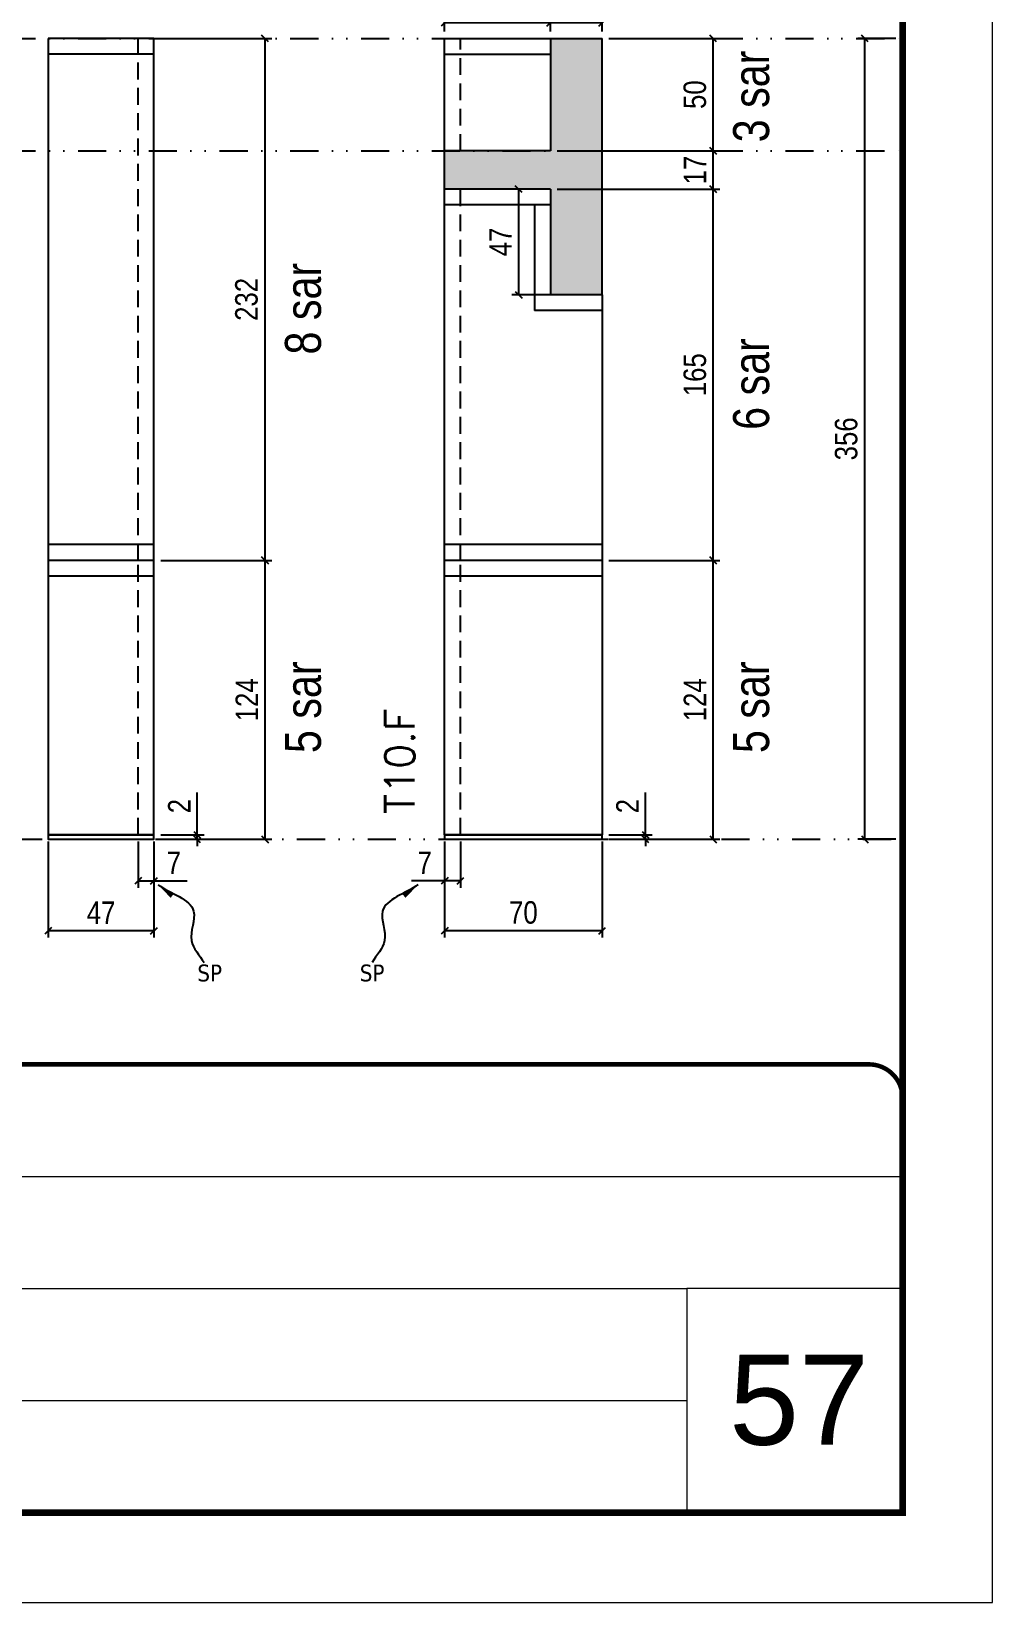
# Model space of a CAD drawing. Extents: x 14400 to 27878, y -21631 to 6985.
# Drawn here: x 15458 to 15885, y -10145 to -9447 of the extents above; entities that cross this region are included whole.
import ezdxf

# ---------------------------------------------------------------- set-up
doc = ezdxf.new("R2010")
doc.units = 0
for name, pattern in [('CONTINUO', [0]), ('DASHED', [0.75, 0.5, -0.25]), ('DIVIDE2', [0.625, 0.25, -0.125, 0, -0.125, 0, -0.125]), ('HIDDEN', [0.375, 0.25, -0.125])]:
    doc.linetypes.add(name, pattern=pattern)
for name, color, linetype, lineweight in [('CARIMBO', 255, 'Continuous', 9), ('Folhas', 255, 'Continuous', 9), ('SARRAFO DE PRESSAO', 251, 'DASHED', 9), ('Texto Seção', 7, 'Continuous', 15)]:
    doc.layers.add(name, color=color, linetype=linetype, lineweight=lineweight)
for name, color, linetype in [('COTA', 241, 'Continuous'), ('NOMENCLATURA', 7, 'Continuous'), ('Nível', 160, 'Continuous'), ('Painéis', 200, 'Continuous'), ('SARR_2.2x7', 40, 'Continuous'), ('Sarrafo de Pressão', 42, 'HIDDEN'), ('texto', 7, 'Continuous')]:
    doc.layers.add(name, color=color, linetype=linetype)
doc.styles.add('ARIAL', font='arial.ttf')
doc.styles.add('ARIAL_NARROW', font='ARIALN.TTF', dxfattribs={"height": 0.2})
doc.styles.add('COTA TECNICA', font='techl___.ttf', dxfattribs={"height": 10})
doc.styles.add('COTA TECNICA-50', font='techl___.ttf', dxfattribs={"height": 10})
doc.styles.add('REGUA-120', font='ROMANS.shx', dxfattribs={"height": 15})
doc.styles.get("Standard").update_dxf_attribs({"font": 'arial.ttf'})
doc.dimstyles.new('COTA PAINEL-50', dxfattribs={"dimtxt": 10, "dimasz": 3, "dimexe": 3, "dimexo": 3, "dimgap": 3, "dimtad": 1, "dimdec": 1, "dimzin": 12, "dimdsep": 46, "dimtxsty": 'COTA TECNICA-50', "dimblk1": 'OBLIQUE', "dimblk2": 'OBLIQUE', "dimsah": 1, "dimcen": 0.9, "dimclrd": 4, "dimclre": 4, "dimclrt": 240, "dimadec": 1, "dimazin": 3, "dimtfac": 1, "dimtdec": 1, "dimtmove": 0, "dimatfit": 3, "dimfxl": 1, "dimtolj": 1, "dimtzin": 12, "dimarcsym": 0})
doc.dimstyles.new('PAINEL', dxfattribs={"dimtxt": 10, "dimasz": 3, "dimexe": 3, "dimexo": 3, "dimgap": 3, "dimtad": 1, "dimdec": 1, "dimzin": 12, "dimdsep": 46, "dimtxsty": 'COTA TECNICA', "dimblk1": 'OBLIQUE', "dimblk2": 'OBLIQUE', "dimsah": 1, "dimcen": 0.9, "dimclrd": 4, "dimclre": 4, "dimclrt": 240, "dimadec": 1, "dimazin": 3, "dimtfac": 1, "dimtdec": 1, "dimtmove": 0, "dimatfit": 3, "dimfxl": 1, "dimtolj": 1, "dimtzin": 12, "dimarcsym": 0})
doc.dimstyles.get("Standard").update_dxf_attribs({"dimtxt": 0.18, "dimasz": 0.18, "dimexe": 0.18, "dimexo": 0.0625, "dimgap": 0.09, "dimtad": 0, "dimtih": 1, "dimtoh": 1, "dimdec": 4, "dimzin": 0, "dimdsep": 46, "dimtxsty": 'Standard', "dimcen": 0.09, "dimadec": 0, "dimazin": 0, "dimtfac": 1, "dimtdec": 4, "dimtofl": 0, "dimtmove": 0, "dimatfit": 3, "dimfxl": 1, "dimtolj": 1, "dimtzin": 0, "dimarcsym": 0})

# ---------------------------------------------------------------- blocks, each defined once
blk = doc.blocks.new('9999999999')
at = {"color": 30, "linetype": 'CONTINUO'}
for p, q in [((98564.56, 34379.64), (99583.98, 34379.64)), ((98564.56, 34329.83), (99487.98, 34329.83)), ((99583.98, 34329.83), (99487.98, 34329.83)), ((99487.98, 34329.83), (99487.98, 34230.21)), ((98564.56, 34280.02), (99487.98, 34280.02))]:
    blk.add_line(p, q, dxfattribs=at)
at = {"color": 30, "linetype": 'CONTINUO', "const_width": 2}
blk.add_lwpolyline([(99583.98, 34230.21), (99583.98, 34414.45, 0.414214), (99568.98, 34429.45), (98228.98, 34429.45, 0.414214), (98213.98, 34414.45), (98213.98, 34245.21, 0.414214), (98228.98, 34230.21), (99583.98, 34230.21)], format="xyb", dxfattribs=at)
at = {"layer": 'Folhas'}
blk.add_lwpolyline([(98138.98, 34190.21), (99623.98, 34190.21), (99623.98, 35240.21), (98138.98, 35240.21)], close=True, dxfattribs=at)
at = {"layer": 'Folhas', "color": 30, "const_width": 3}
blk.add_lwpolyline([(98213.98, 34230.21), (99583.98, 34230.21), (99583.98, 35200.21), (98213.98, 35200.21)], close=True, dxfattribs=at)
blk = doc.blocks.new('_Oblique')
at = {"color": 0, "linetype": 'ByBlock', "lineweight": -2}
blk.add_line((-0.5, -0.5), (0.5, 0.5), dxfattribs=at)
blk = doc.blocks.new('*D2659')
at = {"layer": 'COTA', "color": 4, "lineweight": -2, "transparency": 16777216}
for p, q in [((15841.97, -9450.04), (15825.13, -9450.04)), ((15828.13, -9806.04), (15828.13, -9450.04)), ((15841.97, -9806.04), (15825.13, -9806.04))]:
    blk.add_line(p, q, dxfattribs=at)
at = {"layer": 'Defpoints', "color": 0, "transparency": 16777216}
for p in [(15828.13, -9450.04), (15844.97, -9450.04), (15844.97, -9806.04)]:
    blk.add_point(p, dxfattribs=at)
at = {"layer": 'COTA', "color": 4, "lineweight": -2, "transparency": 16777216, "xscale": 3, "yscale": 3, "zscale": 3}
for p, rotation in [((15828.13, -9450.04), 90), ((15828.13, -9806.04), 270)]:
    blk.add_blockref('_Oblique', p, dxfattribs=dict(at, rotation=rotation))
at = {"layer": 'COTA', "color": 240, "transparency": 16777216, "insert": (15819.91, -9628.04), "char_height": 10, "attachment_point": 5, "rotation": 90, "style": 'COTA TECNICA'}
blk.add_mtext('\\A1;356', dxfattribs=at)
blk = doc.blocks.new('*D2673')
at = {"layer": 'COTA', "color": 4, "lineweight": -2, "transparency": 16777216}
for p, q in [((15465.14, -9807.04), (15465.14, -9849.72)), ((15512.14, -9807.04), (15512.14, -9849.72)), ((15512.14, -9846.72), (15465.14, -9846.72))]:
    blk.add_line(p, q, dxfattribs=at)
at = {"layer": 'Defpoints', "color": 0, "transparency": 16777216}
for p in [(15465.14, -9804.04), (15512.14, -9804.04), (15465.14, -9846.72)]:
    blk.add_point(p, dxfattribs=at)
at = {"layer": 'COTA', "color": 4, "lineweight": -2, "transparency": 16777216, "xscale": 3, "yscale": 3, "zscale": 3, "rotation": 180}
blk.add_blockref('_Oblique', (15465.14, -9846.72), dxfattribs=at)
at = {"layer": 'COTA', "color": 4, "lineweight": -2, "transparency": 16777216, "xscale": 3, "yscale": 3, "zscale": 3}
blk.add_blockref('_Oblique', (15512.14, -9846.72), dxfattribs=at)
at = {"layer": 'COTA', "color": 240, "transparency": 16777216, "insert": (15488.64, -9838.65), "char_height": 10, "attachment_point": 5, "style": 'COTA TECNICA'}
blk.add_mtext('\\A1;47', dxfattribs=at)
blk = doc.blocks.new('*D2674')
at = {"layer": 'COTA', "color": 4, "lineweight": -2, "transparency": 16777216}
for p, q in [((15505.14, -9807.04), (15505.14, -9827.55)), ((15512.14, -9809.04), (15512.14, -9827.55)), ((15505.14, -9824.55), (15512.14, -9824.55)), ((15512.14, -9824.55), (15526.87, -9824.55))]:
    blk.add_line(p, q, dxfattribs=at)
at = {"layer": 'Defpoints', "color": 0, "transparency": 16777216}
for p in [(15505.14, -9804.04), (15512.14, -9806.04), (15512.14, -9824.55)]:
    blk.add_point(p, dxfattribs=at)
at = {"layer": 'COTA', "color": 4, "lineweight": -2, "transparency": 16777216, "xscale": 3, "yscale": 3, "zscale": 3, "rotation": 180}
blk.add_blockref('_Oblique', (15505.14, -9824.55), dxfattribs=at)
at = {"layer": 'COTA', "color": 4, "lineweight": -2, "transparency": 16777216, "xscale": 3, "yscale": 3, "zscale": 3}
blk.add_blockref('_Oblique', (15512.14, -9824.55), dxfattribs=at)
at = {"layer": 'COTA', "color": 240, "transparency": 16777216, "insert": (15521.01, -9816.48), "char_height": 10, "attachment_point": 5, "style": 'COTA TECNICA-50'}
blk.add_mtext('\\A1;7', dxfattribs=at)
blk = doc.blocks.new('*D2689')
at = {"layer": 'COTA', "color": 4, "linetype": 'ByBlock', "lineweight": -2, "transparency": 16777216}
for p, q in [((15515.14, -9682.04), (15564.51, -9682.04)), ((15561.51, -9806.04), (15561.51, -9682.04)), ((15515.14, -9806.04), (15564.51, -9806.04))]:
    blk.add_line(p, q, dxfattribs=at)
at = {"layer": 'Defpoints', "color": 0, "linetype": 'ByBlock', "transparency": 16777216}
for p in [(15512.14, -9682.04), (15561.51, -9682.04), (15512.14, -9806.04)]:
    blk.add_point(p, dxfattribs=at)
at = {"layer": 'COTA', "color": 4, "linetype": 'ByBlock', "lineweight": -2, "transparency": 16777216, "xscale": 3, "yscale": 3, "zscale": 3}
for p, rotation in [((15561.51, -9682.04), 90), ((15561.51, -9806.04), 270)]:
    blk.add_blockref('_Oblique', p, dxfattribs=dict(at, rotation=rotation))
at = {"layer": 'COTA', "color": 240, "linetype": 'ByBlock', "transparency": 16777216, "insert": (15553.44, -9744.04), "char_height": 10, "attachment_point": 5, "rotation": 90, "style": 'COTA TECNICA'}
blk.add_mtext('\\A1;124', dxfattribs=at)
blk = doc.blocks.new('*D2675')
at = {"layer": 'COTA', "color": 4, "lineweight": -2, "transparency": 16777216}
for p, q in [((15531.4, -9804.04), (15531.4, -9785.24)), ((15515.14, -9804.04), (15534.4, -9804.04)), ((15531.4, -9806.04), (15531.4, -9804.04)), ((15515.14, -9806.04), (15534.4, -9806.04)), ((15531.4, -9806.04), (15531.4, -9809.04))]:
    blk.add_line(p, q, dxfattribs=at)
at = {"layer": 'Defpoints', "color": 0, "transparency": 16777216}
for p in [(15512.14, -9804.04), (15512.14, -9806.04), (15531.4, -9806.04)]:
    blk.add_point(p, dxfattribs=at)
at = {"layer": 'COTA', "color": 4, "lineweight": -2, "transparency": 16777216, "xscale": 3, "yscale": 3, "zscale": 3}
for p, rotation in [((15531.4, -9804.04), 270), ((15531.4, -9806.04), 90)]:
    blk.add_blockref('_Oblique', p, dxfattribs=dict(at, rotation=rotation))
at = {"layer": 'COTA', "color": 240, "transparency": 16777216, "insert": (15523.4, -9791.29), "char_height": 10, "attachment_point": 5, "rotation": 90, "style": 'COTA TECNICA-50'}
blk.add_mtext('\\A1;2', dxfattribs=at)
blk = doc.blocks.new('*D2690')
at = {"layer": 'COTA', "color": 4, "linetype": 'ByBlock', "lineweight": -2, "transparency": 16777216}
for p, q in [((15515.14, -9682.04), (15564.51, -9682.04)), ((15561.51, -9806.04), (15561.51, -9682.04)), ((15515.14, -9806.04), (15564.51, -9806.04))]:
    blk.add_line(p, q, dxfattribs=at)
at = {"layer": 'Defpoints', "color": 0, "linetype": 'ByBlock', "transparency": 16777216}
for p in [(15512.14, -9682.04), (15561.51, -9682.04), (15512.14, -9806.04)]:
    blk.add_point(p, dxfattribs=at)
at = {"layer": 'COTA', "color": 4, "linetype": 'ByBlock', "lineweight": -2, "transparency": 16777216, "xscale": 3, "yscale": 3, "zscale": 3}
for p, rotation in [((15561.51, -9682.04), 90), ((15561.51, -9806.04), 270)]:
    blk.add_blockref('_Oblique', p, dxfattribs=dict(at, rotation=rotation))
at = {"layer": 'COTA', "color": 240, "linetype": 'ByBlock', "transparency": 16777216, "insert": (15553.44, -9744.04), "char_height": 10, "attachment_point": 5, "rotation": 90, "style": 'COTA TECNICA'}
blk.add_mtext('\\A1;124', dxfattribs=at)
blk = doc.blocks.new('*D2691')
at = {"layer": 'COTA', "color": 4, "lineweight": -2, "transparency": 16777216}
for p, q in [((15515.14, -9450.04), (15564.51, -9450.04)), ((15561.51, -9682.04), (15561.51, -9450.04)), ((15515.14, -9682.04), (15564.51, -9682.04))]:
    blk.add_line(p, q, dxfattribs=at)
at = {"layer": 'Defpoints', "color": 0, "transparency": 16777216}
for p in [(15512.14, -9450.04), (15561.51, -9450.04), (15512.14, -9682.04)]:
    blk.add_point(p, dxfattribs=at)
at = {"layer": 'COTA', "color": 4, "lineweight": -2, "transparency": 16777216, "xscale": 3, "yscale": 3, "zscale": 3}
for p, rotation in [((15561.51, -9450.04), 90), ((15561.51, -9682.04), 270)]:
    blk.add_blockref('_Oblique', p, dxfattribs=dict(at, rotation=rotation))
at = {"layer": 'COTA', "color": 240, "transparency": 16777216, "insert": (15553.29, -9566.04), "char_height": 10, "attachment_point": 5, "rotation": 90, "style": 'COTA TECNICA'}
blk.add_mtext('\\A1;232', dxfattribs=at)
blk = doc.blocks.new('*D2676')
at = {"layer": 'COTA', "color": 4, "lineweight": -2, "transparency": 16777216}
for p, q in [((15641.37, -9807.04), (15641.37, -9849.72)), ((15711.37, -9807.04), (15711.37, -9849.72)), ((15711.37, -9846.72), (15641.37, -9846.72))]:
    blk.add_line(p, q, dxfattribs=at)
at = {"layer": 'Defpoints', "color": 0, "transparency": 16777216}
for p in [(15641.37, -9804.04), (15711.37, -9804.04), (15641.37, -9846.72)]:
    blk.add_point(p, dxfattribs=at)
at = {"layer": 'COTA', "color": 4, "lineweight": -2, "transparency": 16777216, "xscale": 3, "yscale": 3, "zscale": 3, "rotation": 180}
blk.add_blockref('_Oblique', (15641.37, -9846.72), dxfattribs=at)
at = {"layer": 'COTA', "color": 4, "lineweight": -2, "transparency": 16777216, "xscale": 3, "yscale": 3, "zscale": 3}
blk.add_blockref('_Oblique', (15711.37, -9846.72), dxfattribs=at)
at = {"layer": 'COTA', "color": 240, "transparency": 16777216, "insert": (15676.37, -9838.62), "char_height": 10, "attachment_point": 5, "style": 'COTA TECNICA'}
blk.add_mtext('\\A1;70', dxfattribs=at)
blk = doc.blocks.new('*D2677')
at = {"layer": 'COTA', "color": 4, "lineweight": -2, "transparency": 16777216}
for p, q in [((15641.37, -9809.04), (15641.37, -9827.55)), ((15648.37, -9807.04), (15648.37, -9827.55)), ((15641.37, -9824.55), (15626.64, -9824.55)), ((15648.37, -9824.55), (15641.37, -9824.55))]:
    blk.add_line(p, q, dxfattribs=at)
at = {"layer": 'Defpoints', "color": 0, "transparency": 16777216}
for p in [(15648.37, -9804.04), (15641.37, -9806.04), (15641.37, -9824.55)]:
    blk.add_point(p, dxfattribs=at)
at = {"layer": 'COTA', "color": 4, "lineweight": -2, "transparency": 16777216, "xscale": 3, "yscale": 3, "zscale": 3, "rotation": 180}
blk.add_blockref('_Oblique', (15641.37, -9824.55), dxfattribs=at)
at = {"layer": 'COTA', "color": 4, "lineweight": -2, "transparency": 16777216, "xscale": 3, "yscale": 3, "zscale": 3}
blk.add_blockref('_Oblique', (15648.37, -9824.55), dxfattribs=at)
at = {"layer": 'COTA', "color": 240, "transparency": 16777216, "insert": (15632.5, -9816.48), "char_height": 10, "attachment_point": 5, "style": 'COTA TECNICA-50'}
blk.add_mtext('\\A1;7', dxfattribs=at)
blk = doc.blocks.new('*D2692')
at = {"layer": 'COTA', "color": 4, "linetype": 'ByBlock', "lineweight": -2, "transparency": 16777216}
for p, q in [((15714.37, -9682.04), (15763.74, -9682.04)), ((15760.74, -9806.04), (15760.74, -9682.04)), ((15714.37, -9806.04), (15763.74, -9806.04))]:
    blk.add_line(p, q, dxfattribs=at)
at = {"layer": 'Defpoints', "color": 0, "linetype": 'ByBlock', "transparency": 16777216}
for p in [(15711.37, -9682.04), (15760.74, -9682.04), (15711.37, -9806.04)]:
    blk.add_point(p, dxfattribs=at)
at = {"layer": 'COTA', "color": 4, "linetype": 'ByBlock', "lineweight": -2, "transparency": 16777216, "xscale": 3, "yscale": 3, "zscale": 3}
for p, rotation in [((15760.74, -9682.04), 90), ((15760.74, -9806.04), 270)]:
    blk.add_blockref('_Oblique', p, dxfattribs=dict(at, rotation=rotation))
at = {"layer": 'COTA', "color": 240, "linetype": 'ByBlock', "transparency": 16777216, "insert": (15752.66, -9744.04), "char_height": 10, "attachment_point": 5, "rotation": 90, "style": 'COTA TECNICA'}
blk.add_mtext('\\A1;124', dxfattribs=at)
blk = doc.blocks.new('*D2678')
at = {"layer": 'COTA', "color": 4, "lineweight": -2, "transparency": 16777216}
for p, q in [((15730.63, -9804.04), (15730.63, -9785.24)), ((15714.37, -9804.04), (15733.63, -9804.04)), ((15730.63, -9806.04), (15730.63, -9804.04)), ((15714.37, -9806.04), (15733.63, -9806.04)), ((15730.63, -9806.04), (15730.63, -9809.04))]:
    blk.add_line(p, q, dxfattribs=at)
at = {"layer": 'Defpoints', "color": 0, "transparency": 16777216}
for p in [(15711.37, -9804.04), (15711.37, -9806.04), (15730.63, -9806.04)]:
    blk.add_point(p, dxfattribs=at)
at = {"layer": 'COTA', "color": 4, "lineweight": -2, "transparency": 16777216, "xscale": 3, "yscale": 3, "zscale": 3}
for p, rotation in [((15730.63, -9804.04), 270), ((15730.63, -9806.04), 90)]:
    blk.add_blockref('_Oblique', p, dxfattribs=dict(at, rotation=rotation))
at = {"layer": 'COTA', "color": 240, "transparency": 16777216, "insert": (15722.63, -9791.29), "char_height": 10, "attachment_point": 5, "rotation": 90, "style": 'COTA TECNICA-50'}
blk.add_mtext('\\A1;2', dxfattribs=at)
blk = doc.blocks.new('*D2693')
at = {"layer": 'COTA', "color": 4, "linetype": 'ByBlock', "lineweight": -2, "transparency": 16777216}
for p, q in [((15714.37, -9682.04), (15763.74, -9682.04)), ((15760.74, -9806.04), (15760.74, -9682.04)), ((15714.37, -9806.04), (15763.74, -9806.04))]:
    blk.add_line(p, q, dxfattribs=at)
at = {"layer": 'Defpoints', "color": 0, "linetype": 'ByBlock', "transparency": 16777216}
for p in [(15711.37, -9682.04), (15760.74, -9682.04), (15711.37, -9806.04)]:
    blk.add_point(p, dxfattribs=at)
at = {"layer": 'COTA', "color": 4, "linetype": 'ByBlock', "lineweight": -2, "transparency": 16777216, "xscale": 3, "yscale": 3, "zscale": 3}
for p, rotation in [((15760.74, -9682.04), 90), ((15760.74, -9806.04), 270)]:
    blk.add_blockref('_Oblique', p, dxfattribs=dict(at, rotation=rotation))
at = {"layer": 'COTA', "color": 240, "linetype": 'ByBlock', "transparency": 16777216, "insert": (15752.66, -9744.04), "char_height": 10, "attachment_point": 5, "rotation": 90, "style": 'COTA TECNICA'}
blk.add_mtext('\\A1;124', dxfattribs=at)
blk = doc.blocks.new('*D2679')
at = {"layer": 'COTA', "color": 4, "lineweight": -2, "transparency": 16777216}
for p, q in [((15685.37, -9517.04), (15671.29, -9517.04)), ((15674.29, -9564.04), (15674.29, -9517.04)), ((15685.37, -9564.04), (15671.29, -9564.04))]:
    blk.add_line(p, q, dxfattribs=at)
at = {"layer": 'Defpoints', "color": 0, "transparency": 16777216}
for p in [(15674.29, -9517.04), (15688.37, -9517.04), (15688.37, -9564.04)]:
    blk.add_point(p, dxfattribs=at)
at = {"layer": 'COTA', "color": 4, "lineweight": -2, "transparency": 16777216, "xscale": 3, "yscale": 3, "zscale": 3}
for p, rotation in [((15674.29, -9517.04), 90), ((15674.29, -9564.04), 270)]:
    blk.add_blockref('_Oblique', p, dxfattribs=dict(at, rotation=rotation))
at = {"layer": 'COTA', "color": 240, "transparency": 16777216, "insert": (15666.22, -9540.54), "char_height": 10, "attachment_point": 5, "rotation": 90, "style": 'COTA TECNICA'}
blk.add_mtext('\\A1;47', dxfattribs=at)
blk = doc.blocks.new('*D2680')
at = {"layer": 'COTA', "color": 4, "lineweight": -2, "transparency": 16777216}
for p, q in [((15691.37, -9517.04), (15763.74, -9517.04)), ((15760.74, -9682.04), (15760.74, -9517.04)), ((15714.37, -9682.04), (15763.74, -9682.04))]:
    blk.add_line(p, q, dxfattribs=at)
at = {"layer": 'Defpoints', "color": 0, "transparency": 16777216}
for p in [(15688.37, -9517.04), (15760.74, -9517.04), (15711.37, -9682.04)]:
    blk.add_point(p, dxfattribs=at)
at = {"layer": 'COTA', "color": 4, "lineweight": -2, "transparency": 16777216, "xscale": 3, "yscale": 3, "zscale": 3}
for p, rotation in [((15760.74, -9517.04), 90), ((15760.74, -9682.04), 270)]:
    blk.add_blockref('_Oblique', p, dxfattribs=dict(at, rotation=rotation))
at = {"layer": 'COTA', "color": 240, "transparency": 16777216, "insert": (15752.63, -9599.54), "char_height": 10, "attachment_point": 5, "rotation": 90, "style": 'COTA TECNICA'}
blk.add_mtext('\\A1;165', dxfattribs=at)
blk = doc.blocks.new('*D2681')
at = {"layer": 'COTA', "color": 4, "lineweight": -2, "transparency": 16777216}
for p, q in [((15691.37, -9500.04), (15763.74, -9500.04)), ((15760.74, -9517.04), (15760.74, -9500.04)), ((15691.37, -9517.04), (15763.74, -9517.04))]:
    blk.add_line(p, q, dxfattribs=at)
at = {"layer": 'Defpoints', "color": 0, "transparency": 16777216}
for p in [(15688.37, -9500.04), (15760.74, -9500.04), (15688.37, -9517.04)]:
    blk.add_point(p, dxfattribs=at)
at = {"layer": 'COTA', "color": 4, "lineweight": -2, "transparency": 16777216, "xscale": 3, "yscale": 3, "zscale": 3}
for p, rotation in [((15760.74, -9500.04), 90), ((15760.74, -9517.04), 270)]:
    blk.add_blockref('_Oblique', p, dxfattribs=dict(at, rotation=rotation))
at = {"layer": 'COTA', "color": 240, "transparency": 16777216, "insert": (15752.66, -9508.54), "char_height": 10, "attachment_point": 5, "rotation": 90, "style": 'COTA TECNICA'}
blk.add_mtext('\\A1;17', dxfattribs=at)
blk = doc.blocks.new('*D2707')
at = {"layer": 'COTA', "color": 4, "lineweight": -2, "transparency": 16777216}
for p, q in [((15714.37, -9450.04), (15763.74, -9450.04)), ((15760.74, -9500.04), (15760.74, -9450.04)), ((15691.37, -9500.04), (15763.74, -9500.04))]:
    blk.add_line(p, q, dxfattribs=at)
at = {"layer": 'Defpoints', "color": 0, "transparency": 16777216}
for p in [(15711.37, -9450.04), (15760.74, -9450.04), (15688.37, -9500.04)]:
    blk.add_point(p, dxfattribs=at)
at = {"layer": 'COTA', "color": 4, "lineweight": -2, "transparency": 16777216, "xscale": 3, "yscale": 3, "zscale": 3}
for p, rotation in [((15760.74, -9450.04), 90), ((15760.74, -9500.04), 270)]:
    blk.add_blockref('_Oblique', p, dxfattribs=dict(at, rotation=rotation))
at = {"layer": 'COTA', "color": 240, "transparency": 16777216, "insert": (15752.63, -9475.04), "char_height": 10, "attachment_point": 5, "rotation": 90, "style": 'COTA TECNICA'}
blk.add_mtext('\\A1;50', dxfattribs=at)
blk = doc.blocks.new('*D2708')
at = {"layer": 'COTA', "color": 4, "lineweight": -2, "transparency": 16777216}
for p, q in [((15641.37, -9447.04), (15641.37, -9440.06)), ((15688.37, -9447.04), (15688.37, -9440.06)), ((15688.37, -9443.06), (15641.37, -9443.06))]:
    blk.add_line(p, q, dxfattribs=at)
at = {"layer": 'Defpoints', "color": 0, "transparency": 16777216}
for p in [(15641.37, -9443.06), (15641.37, -9450.04), (15688.37, -9450.04)]:
    blk.add_point(p, dxfattribs=at)
at = {"layer": 'COTA', "color": 4, "lineweight": -2, "transparency": 16777216, "xscale": 3, "yscale": 3, "zscale": 3, "rotation": 180}
blk.add_blockref('_Oblique', (15641.37, -9443.06), dxfattribs=at)
at = {"layer": 'COTA', "color": 4, "lineweight": -2, "transparency": 16777216, "xscale": 3, "yscale": 3, "zscale": 3}
blk.add_blockref('_Oblique', (15688.37, -9443.06), dxfattribs=at)
at = {"layer": 'COTA', "color": 240, "transparency": 16777216, "insert": (15664.87, -9434.99), "char_height": 10, "attachment_point": 5, "style": 'COTA TECNICA'}
blk.add_mtext('\\A1;47', dxfattribs=at)
blk = doc.blocks.new('*D2709')
at = {"layer": 'COTA', "color": 4, "lineweight": -2, "transparency": 16777216}
for p, q in [((15688.37, -9447.04), (15688.37, -9440.06)), ((15711.37, -9447.04), (15711.37, -9440.06)), ((15711.37, -9443.06), (15688.37, -9443.06))]:
    blk.add_line(p, q, dxfattribs=at)
at = {"layer": 'Defpoints', "color": 0, "transparency": 16777216}
for p in [(15688.37, -9443.06), (15688.37, -9450.04), (15711.37, -9450.04)]:
    blk.add_point(p, dxfattribs=at)
at = {"layer": 'COTA', "color": 4, "lineweight": -2, "transparency": 16777216, "xscale": 3, "yscale": 3, "zscale": 3, "rotation": 180}
blk.add_blockref('_Oblique', (15688.37, -9443.06), dxfattribs=at)
at = {"layer": 'COTA', "color": 4, "lineweight": -2, "transparency": 16777216, "xscale": 3, "yscale": 3, "zscale": 3}
blk.add_blockref('_Oblique', (15711.37, -9443.06), dxfattribs=at)
at = {"layer": 'COTA', "color": 240, "transparency": 16777216, "insert": (15699.87, -9434.84), "char_height": 10, "attachment_point": 5, "style": 'COTA TECNICA'}
blk.add_mtext('\\A1;23', dxfattribs=at)

msp = doc.modelspace()

# ---------------------------------------------------------------- hatches: boundary and pattern name
at = {"layer": 'COTA'}
h = msp.add_hatch(dxfattribs=at)
h.set_pattern_fill('AR-CONC', color=256, scale=0.03)
h.set_pattern_definition([(50, (-20.3213, 0), (5.4655401, -0.4781726), [0.5715, -6.2865]), (355, (-20.321, 0), (-1.0573026, 5.7317054), [0.4572, -5.0292175]), (100.451445, (-19.866, -0.04), (4.4082374, 5.2535326), [0.4857003, -5.3427073]), (46.1842, (-20.321, 1.524), (8.1323712, -1.2612698), [0.85725, -9.42975]), (96.63556, (-19.6436, 1.419), (7.122124, 7.4227837), [0.7285507, -8.0140682]), (351.18415, (-20.321, 1.524), (7.122124, 7.4227837), [0.685799, -7.543792]), (21, (-19.5593, 1.143), (4.5484317, -3.067956), [0.5715, -6.2865]), (326, (-19.559, 1.143), (1.8540609, 5.525639), [0.4572, -5.0292]), (71.451445, (-19.18, 0.8873), (6.4024926, 2.457683), [0.4857003, -5.3426981]), (37.5, (-20.3213, 0), (0.0926581, 2.53665117), [0, -4.96824, 0, -5.1054, 0, -5.04825]), (7.5, (-20.3213, 0), (2.00458988, 3.00541724), [0, -2.91084, 0, -4.85394, 0, -1.92405]), (327.5, (-22.0205, 0), (4.06771786, -0.17186232), [0, -1.905, 0, -5.9436, 0, -7.8867]), (317.5, (-22.7825, 0), (4.44387544, 0.7627947), [0, -2.4765, 0, -3.94716, 0, -5.6007])])
h.paths.add_polyline_path([(15711.369, -9500.041), (15641.369, -9500.041), (15641.369, -9517.041), (15688.369, -9517.041), (15688.369, -9564.041), (15711.369, -9564.041)])
h.paths.add_polyline_path([(15711.369, -9450.041), (15688.369, -9450.041), (15688.369, -9500.041), (15711.369, -9500.041)])

# ---------------------------------------------------------------- linework, layer by layer
for p, q in [((15688.369, -9450.041), (15711.369, -9450.041)), ((15711.369, -9564.041), (15711.369, -9450.041)), ((15641.369, -9517.041), (15641.369, -9500.041)), ((15688.369, -9564.041), (15681.369, -9564.041)), ((15681.369, -9564.041), (15681.369, -9571.041))]:
    msp.add_line(p, q, dxfattribs=at)
at = {"layer": 'Nível', "color": 4, "linetype": 'DIVIDE2', "ltscale": 50}
for p, q in [((14817.951, -9450.041), (15844.967, -9450.041)), ((14817.951, -9500.041), (15844.967, -9500.041)), ((14474.967, -9806.041), (15844.967, -9806.041))]:
    msp.add_line(p, q, dxfattribs=at)
at = {"layer": 'Painéis'}
for p, q in [((15465.143, -9450.041), (15465.143, -9804.041)), ((15512.143, -9450.041), (15465.143, -9450.041)), ((15512.143, -9804.041), (15512.143, -9450.041)), ((15641.369, -9500.041), (15641.369, -9450.041)), ((15641.369, -9450.041), (15688.369, -9450.041)), ((15688.369, -9450.041), (15688.369, -9500.041)), ((15688.369, -9500.041), (15641.369, -9500.041)), ((15641.369, -9804.041), (15641.369, -9517.041)), ((15688.369, -9517.041), (15641.369, -9517.041)), ((15688.369, -9517.041), (15688.369, -9564.041)), ((15711.369, -9564.041), (15688.369, -9564.041)), ((15711.369, -9564.041), (15711.369, -9804.041)), ((15512.143, -9682.041), (15465.143, -9682.041)), ((15711.369, -9682.041), (15641.369, -9682.041)), ((15465.143, -9804.041), (15512.143, -9804.041)), ((15641.369, -9804.041), (15711.369, -9804.041))]:
    msp.add_line(p, q, dxfattribs=at)
for points in [[(15512.143, -9804.041), (15465.143, -9804.041), (15465.143, -9806.041), (15512.143, -9806.041)], [(15711.369, -9804.041), (15641.369, -9804.041), (15641.369, -9806.041), (15711.369, -9806.041)]]:
    msp.add_lwpolyline(points, close=True, dxfattribs=at)
at = {"layer": 'SARR_2.2x7'}
for p, q in [((15512.143, -9457.041), (15465.143, -9457.041)), ((15641.369, -9457.041), (15688.369, -9457.041)), ((15688.369, -9524.041), (15641.369, -9524.041)), ((15681.369, -9524.041), (15681.369, -9564.041)), ((15711.369, -9571.041), (15681.369, -9571.041)), ((15512.143, -9675.041), (15465.143, -9675.041)), ((15711.369, -9675.041), (15641.369, -9675.041)), ((15512.143, -9689.041), (15465.143, -9689.041)), ((15711.369, -9689.041), (15641.369, -9689.041))]:
    msp.add_line(p, q, dxfattribs=at)
at = {"layer": 'Sarrafo de Pressão', "ltscale": 30}
for p, q in [((15505.143, -9682.041), (15505.143, -9450.041)), ((15648.369, -9500.041), (15648.369, -9450.041)), ((15648.369, -9682.041), (15648.369, -9517.041)), ((15505.143, -9804.041), (15505.143, -9682.041)), ((15648.369, -9804.041), (15648.369, -9682.041))]:
    msp.add_line(p, q, dxfattribs=at)

# ---------------------------------------------------------------- block references
at = {"layer": 'SARRAFO DE PRESSAO', "color": 6, "linetype": 'ByBlock'}
msp.add_blockref('9999999999', (-83739.011, -44335.529), dxfattribs=at)

# ---------------------------------------------------------------- texts
at = {"layer": 'CARIMBO', "style": 'ARIAL'}
msp.add_text('57', height=40, dxfattribs=at).set_placement((15767.828, -10075.18))
at = {"layer": 'NOMENCLATURA', "style": 'ARIAL_NARROW'}
for s, p in [('3 sar', (15785.612, -9496.214)), ('8 sar', (15586.386, -9590.545)), ('6 sar', (15785.612, -9624.045)), ('5 sar', (15586.386, -9767.717)), ('5 sar', (15785.612, -9767.717))]:
    msp.add_text(s, height=16, rotation=90, dxfattribs=at).set_placement(p)
at = {"layer": 'texto', "color": 0, "char_height": 7.5, "attachment_point": 5}
for insert in [(15536.92, -9865.532), (15609.122, -9865.532)]:
    msp.add_mtext('{\\fTahoma|b0|i0|c0|p34;\\C4;SP}', dxfattribs=dict(at, insert=insert))
at = {"layer": 'Texto Seção', "insert": (15627.899, -9794.79), "char_height": 13, "width": 285.32988, "attachment_point": 7, "rotation": 90, "style": 'REGUA-120'}
msp.add_mtext('T10.F', dxfattribs=at)

# ---------------------------------------------------------------- dimensions: what is measured, and where the dimension line sits
at = {"layer": 'COTA'}
for base, p1, p2, dimstyle, picture, middle in [((15688.369, -9443.062), (15711.369, -9450.041), (15688.369, -9450.041), 'PAINEL', '*D2709', (15699.869, -9434.843)), ((15641.369, -9443.062), (15688.369, -9450.041), (15641.369, -9450.041), 'PAINEL', '*D2708', (15664.869, -9434.989)), ((15512.143, -9824.551), (15505.143, -9804.041), (15512.143, -9806.041), 'COTA PAINEL-50', '*D2674', (15521.008, -9816.478))]:
    dim = msp.add_linear_dim(base=base, p1=p1, p2=p2, dimstyle=dimstyle, dxfattribs=at)
    dim.commit()
    dim.dimension.update_dxf_attribs({"geometry": picture, "text_midpoint": middle})
for base, p1, p2, angle, dimstyle, picture, middle in [((15561.51, -9450.041), (15512.143, -9682.041), (15512.143, -9450.041), 90, 'PAINEL', '*D2691', (15553.291, -9566.041)), ((15760.737, -9450.041), (15688.369, -9500.041), (15711.369, -9450.041), 90, 'PAINEL', '*D2707', (15752.627, -9475.041)), ((15828.132, -9450.041), (15844.967, -9806.041), (15844.967, -9450.041), 90, 'PAINEL', '*D2659', (15819.913, -9628.041)), ((15674.293, -9517.041), (15688.369, -9564.041), (15688.369, -9517.041), 90, 'PAINEL', '*D2679', (15666.22, -9540.541)), ((15760.737, -9517.041), (15711.369, -9682.041), (15688.369, -9517.041), 90, 'PAINEL', '*D2680', (15752.627, -9599.541)), ((15641.369, -9824.551), (15648.369, -9804.041), (15641.369, -9806.041), 180, 'COTA PAINEL-50', '*D2677', (15632.504, -9816.478))]:
    dim = msp.add_linear_dim(base=base, p1=p1, p2=p2, angle=angle, dimstyle=dimstyle, dxfattribs=at)
    dim.commit()
    dim.dimension.update_dxf_attribs({"geometry": picture, "text_midpoint": middle})
for base, p1, p2, angle, override, picture, middle in [((15760.737, -9500.041), (15688.369, -9517.041), (15688.369, -9500.041), 90, {"dimtmove": 1}, '*D2681', (15752.663, -9508.541)), ((15465.143, -9846.719), (15512.143, -9804.041), (15465.143, -9804.041), 180, {"dimarcsym": 2}, '*D2673', (15488.643, -9838.646)), ((15641.369, -9846.719), (15711.369, -9804.041), (15641.369, -9804.041), 180, {"dimarcsym": 2}, '*D2676', (15676.369, -9838.617))]:
    dim = msp.add_linear_dim(base=base, p1=p1, p2=p2, angle=angle, dimstyle='PAINEL', override=override, dxfattribs=at)
    dim.commit()
    dim.dimension.update_dxf_attribs({"geometry": picture, "text_midpoint": middle})
at = {"layer": 'COTA', "linetype": 'ByBlock'}
for p1, p2, picture, middle in [((15512.143, -9806.041), (15512.143, -9682.041), '*D2689', (15553.437, -9744.041)), ((15512.143, -9806.041), (15512.143, -9682.041), '*D2690', (15553.437, -9744.041)), ((15711.369, -9806.041), (15711.369, -9682.041), '*D2692', (15752.663, -9744.041)), ((15711.369, -9806.041), (15711.369, -9682.041), '*D2693', (15752.663, -9744.041))]:
    dim = msp.add_aligned_dim(p1=p1, p2=p2, distance=-49.367, dimstyle='PAINEL', dxfattribs=at)
    dim.commit()
    dim.dimension.update_dxf_attribs({"geometry": picture, "text_midpoint": middle})
at = {"layer": 'COTA'}
for base, p1, p2, picture, middle in [((15531.401, -9806.041), (15512.143, -9804.041), (15512.143, -9806.041), '*D2675', (15531.401, -9791.294)), ((15730.627, -9806.041), (15711.369, -9804.041), (15711.369, -9806.041), '*D2678', (15730.627, -9791.294))]:
    dim = msp.add_linear_dim(base=base, p1=p1, p2=p2, angle=90, dimstyle='COTA PAINEL-50', dxfattribs=at)
    dim.commit()
    dim.dimension.update_dxf_attribs({"geometry": picture, "text_midpoint": middle, "dimtype": 160})

# ---------------------------------------------------------------- leaders
at = {"layer": 'COTA', "path_type": 1}
for points in [[(15513.972, -9826.222), (15529.757, -9838.057), (15528.832, -9851.063), (15534.384, -9860.845)], [(15629.54, -9826.222), (15613.755, -9838.057), (15614.68, -9851.063), (15609.127, -9860.845)]]:
    msp.add_leader(points, dimstyle='Standard', override={"dimasz": 8}, dxfattribs=at)

doc.saveas('drawing.dxf')
